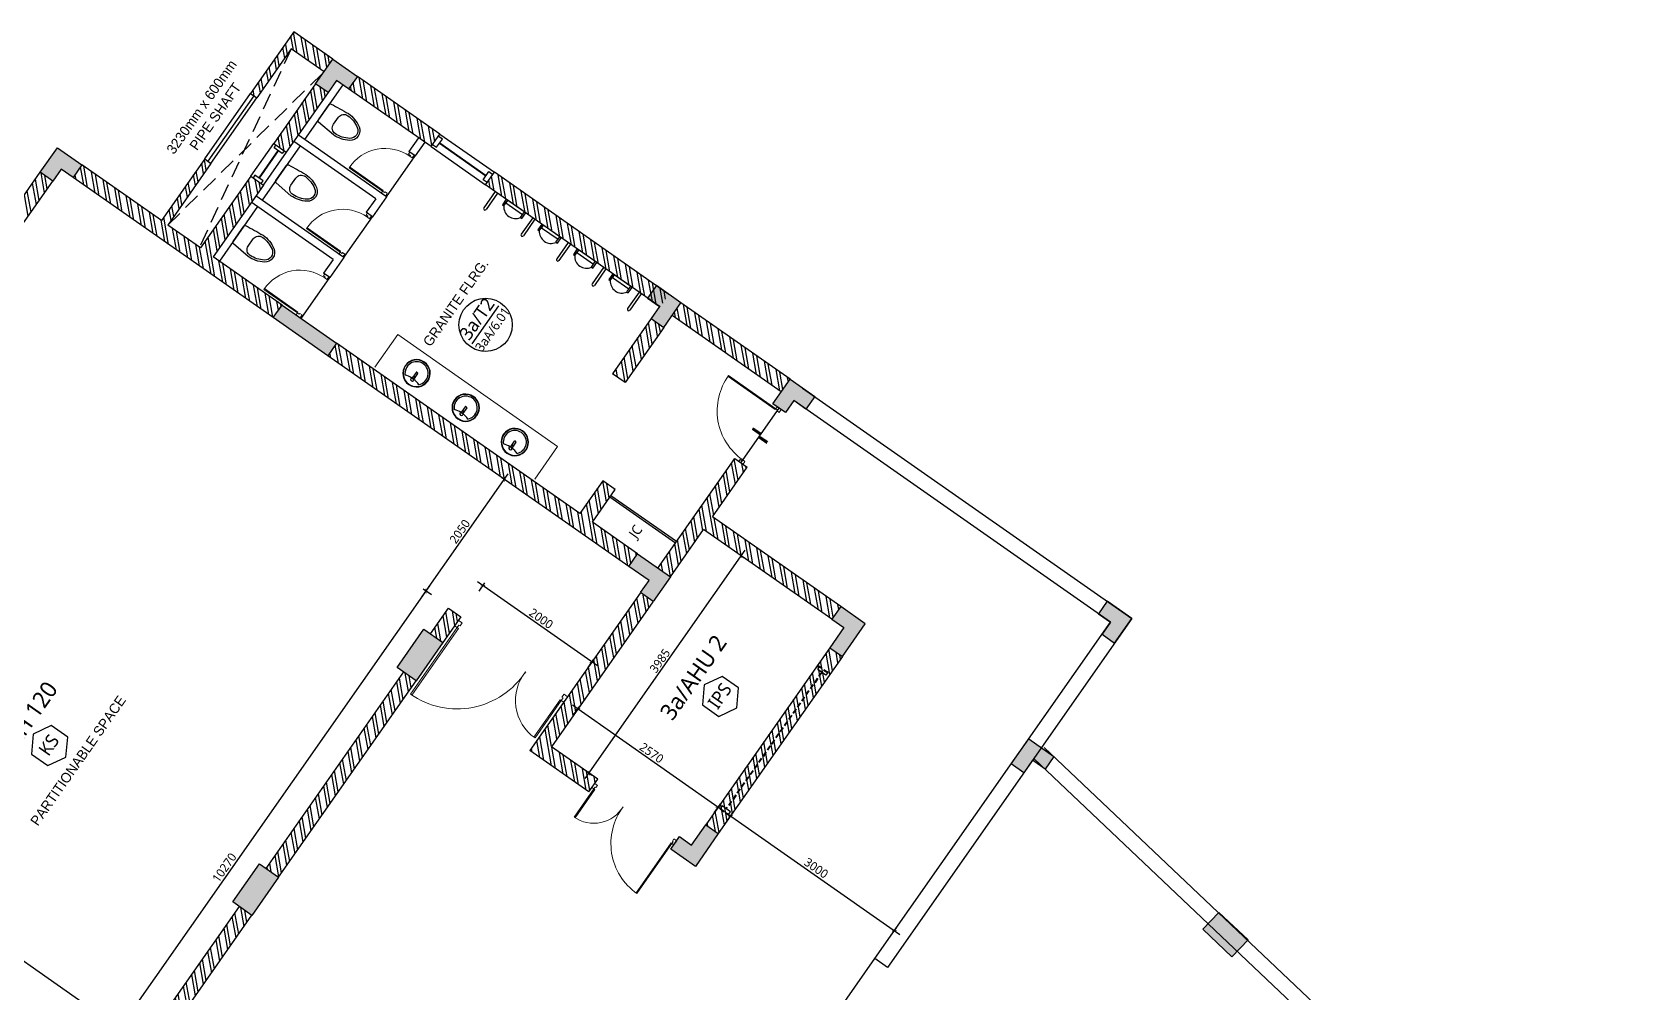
# Model space of a CAD drawing. Header units: millimetres. Extents: x 897770 to 1185420, y -692043 to -233237.
# Drawn here: x 938751 to 962660, y -412257 to -397841 of the extents above; entities that cross this region are included whole.
import ezdxf
from ezdxf.enums import TextEntityAlignment as Align

# ---------------------------------------------------------------- set-up
doc = ezdxf.new("R2010")
doc.units = ezdxf.units.MM
doc.header["$MEASUREMENT"] = 0
doc.header["$PDMODE"] = 67
for name, pattern in [('ACAD_ISO05W100', [36, 24, -3, 0, -3, 0, -3, 0, -3]), ('DASHED2', [0.375, 0.25, -0.125]), ('HIDDEN', [0.375, 0.25, -0.125])]:
    doc.linetypes.add(name, pattern=pattern)
doc.layers.get('Defpoints').update_dxf_attribs({"color": 6})
for name, color, linetype in [('A-Anno Tags', 6, 'Continuous'), ('A-Elevation', 4, 'Continuous'), ('A-Sanitory', 8, 'Continuous'), ('A-Wall Patt', 8, 'Continuous'), ('A-Window', 4, 'Continuous'), ('Anno_Frames', 7, 'Continuous'), ('Anno_Labels', 7, 'Continuous'), ('S-Conc Patt', 9, 'Continuous')]:
    doc.layers.add(name, color=color, linetype=linetype)
for name, color, linetype, lineweight in [('A-Detail Lines', 8, 'Continuous', 25), ('A-Door', 4, 'Continuous', 9), ('A-Wall Sec', 1, 'Continuous', 30), ('column hatch', 12, 'Continuous', 5), ('ele l', 6, 'Continuous', 15), ('elevation', 4, 'Continuous', 13), ('FLOOR', 41, 'Continuous', 5), ('S-Concrete', 40, 'Continuous', 30), ('text', 7, 'Continuous', 5)]:
    doc.layers.add(name, color=color, linetype=linetype, lineweight=lineweight)
doc.styles.add('IIITD @ 100', font='trebuc.ttf', dxfattribs={"height": 210})
doc.styles.get("Standard").update_dxf_attribs({"font": 'trebuc.ttf'})
doc.dimstyles.new('IIITD_WD_M @ 100', dxfattribs={"dimscale": 100, "dimtxt": 1.3, "dimasz": 0.75, "dimexe": 0.5, "dimexo": 0.25, "dimgap": 0.3, "dimtad": 1, "dimdec": 0, "dimrnd": 1, "dimzin": 0, "dimdsep": 46, "dimtxsty": 'Standard', "dimblk": 'ARCHTICK', "dimcen": 0.2, "dimdle": 1, "dimclrd": 8, "dimclre": 9, "dimadec": 0, "dimazin": 0, "dimtfac": 1, "dimtdec": 0, "dimtofl": 0, "dimtmove": 0, "dimatfit": 0, "dimfxl": 1, "dimtolj": 1, "dimtzin": 0, "dimlwd": -1, "dimlwe": -1, "dimarcsym": 0})
pattern_1 = [(135, (333128.28, -897154.88), (-106.066017, -106.066017), []), (135, (333128.28, -897084.17), (-106.066017, -106.066017), [])]
pattern_2 = [(135, (332898.28, -897154.14), (-106.066017, -106.066017), []), (135, (332898.28, -897083.43), (-106.066017, -106.066017), [])]

# ---------------------------------------------------------------- blocks, each defined once
blk = doc.blocks.new('ABL_Door_S - 750 x 2100-5-3 Second Floor Lvl')
at = {"layer": 'A-Door', "color": 5, "lineweight": 18}
for p, q in [((-375, 37.5), (-325, 37.5)), ((-375, -37.5), (-375, 37.5)), ((-325, 37.5), (-325, -2.5)), ((325, 37.5), (325, -2.5)), ((375, 37.5), (325, 37.5)), ((375, -37.5), (375, 37.5)), ((-375, -37.5), (-340, -37.5)), ((-340, -2.5), (-325, -2.5)), ((-340, -37.5), (-340, -2.5)), ((-340, -37.5), (-340, -652.3)), ((-325, -37.5), (-340, -37.5)), ((-325, -37.5), (-325, -652.5)), ((340, -2.5), (325, -2.5)), ((340, -37.5), (340, -2.5)), ((375, -37.5), (340, -37.5))]:
    blk.add_line(p, q, dxfattribs=at)
at = {"layer": 'A-Door', "lineweight": 18}
blk.add_arc((-325, -2.5), 650, 268.67767, 0, dxfattribs=at)
blk = doc.blocks.new('Big Door Garbage')
at = {"layer": 'A-Detail Lines', "lineweight": 18}
for centre, radius, start, end in [((-12515, 128703), 515, 270, 3.8969), ((-11085, 128703), 915, 177.8078, 270)]:
    blk.add_arc(centre, radius, start, end, dxfattribs=at)
at = {"layer": 'ele l', "lineweight": 18}
for p, q in [((-12550, 128778), (-12500, 128778)), ((-12550, 128703), (-12550, 128778)), ((-12500, 128778), (-12500, 128738)), ((-11100, 128778), (-11100, 128738)), ((-11050, 128778), (-11100, 128778)), ((-11050, 128703), (-11050, 128778)), ((-12550, 128703), (-12515, 128703)), ((-12515, 128738), (-12500, 128738)), ((-12515, 128703), (-12515, 128738)), ((-12515, 128703), (-12515, 128188)), ((-12499, 128703), (-12515, 128703)), ((-12499, 128703), (-12499, 128188)), ((-11101, 128703), (-11101, 127788)), ((-11101, 128703), (-11085, 128703)), ((-11085, 128738), (-11100, 128738)), ((-11085, 128703), (-11085, 128738)), ((-11050, 128703), (-11085, 128703)), ((-11085, 128703), (-11085, 127788))]:
    blk.add_line(p, q, dxfattribs=at)
blk = doc.blocks.new('Toil Hostel1')
at = {"color": 0, "linetype": 'ByBlock'}
blk.add_lwpolyline([(115, -477), (115, 523)], dxfattribs=at)
for points in [[(430, 218), (137, 188, 0.384412), (115, 163), (115, -117, 0.383904), (137, -142, 0.001434), (429, -172, 0.140641), (675, -102, 0.259738), (745, 23, 0.259738), (675, 148, 0.139471)], [(340, 88), (340, -42, 0.422961), (443, -142, 0.13189), (659, -77, 0.259738), (715, 23, 0.259738), (659, 123, 0.13189), (443, 188, 0.422961)]]:
    blk.add_lwpolyline(points, format="xyb", close=True, dxfattribs=at)
blk.add_arc((431, -147), 25, 264.2811, 270.16, dxfattribs=at)
blk = doc.blocks.new('Sink - Bathroom_7-lower gf0')
for p, q in [((-15, -131), (-15, -21)), ((15, -131), (15, -21))]:
    blk.add_line(p, q)
for centre, radius, start, end in [((0, -124), 205, 0, 180), ((0, -124), 200, 90, 270), ((0, -124), 200, 270, 90), ((0, -124), 205, 180, 360), ((0, -124), 174, 136.2122, 270), ((0, 340), 366, 249.9058, 267.6495), ((-1, -49), 16.8, 90, 270), ((-1, -49), 16.8, 270, 90), ((0, -124), 174, 270, 43.7878), ((0, 340), 366, 272.3505, 290.0942)]:
    blk.add_arc(centre, radius, start, end)
for centre, major_axis, ratio, start_param, end_param in [((0, -7), (-25, 0), 0.72, 3.141593, 6.283185), ((0, -7), (-25, 0), 0.72, 0, 3.141593), ((0, -131), (-15, 0), 0.57735, 0, 3.141593)]:
    blk.add_ellipse(centre, major_axis=major_axis, ratio=ratio, start_param=start_param, end_param=end_param)
blk = doc.blocks.new('M_Urinal-Wall-3_6-lower gf0')
for p, q in [((-261, 159), (-287, 159)), ((-287, 159), (-287, 57)), ((-287, 57), (69, 57)), ((-261, 159), (-261, 57)), ((43, 104), (-261, 104)), ((-261, 104), (-261, 57)), ((69, 159), (43, 159)), ((43, 159), (43, 57)), ((43, 57), (43, 104)), ((69, 57), (69, 159))]:
    blk.add_line(p, q)
blk.add_arc((-109, 68), 178, 31.0027, 148.9973)
blk = doc.blocks.new('Room Tag with Finish')
blk.add_lwpolyline([(0, 0), (-2.6, -1.5), (-2.6, -4.5), (0, -6), (2.6, -4.5), (2.6, -1.5)], close=True)
at = {"layer": 'Anno_Frames'}
blk.add_attdef('ROOM_NAME', text='', height=2.5, dxfattribs=at).set_placement((0, 0), align=Align.BOTTOM_CENTER)
blk.add_attdef('FF', text='', height=2, dxfattribs=at).set_placement((0, -1.85), align=Align.TOP_CENTER)
blk = doc.blocks.new('Door Tag')
blk.add_line((-3.5, 0), (3.5, 0))
blk.add_circle((0, 0), 4)
blk.add_attdef('DW_NAME', text='', height=2).set_placement((0, 0), align=Align.BOTTOM_CENTER)
blk.add_attdef('SHEET_NO', text='', height=1.4).set_placement((0.05, -0.54), align=Align.TOP_CENTER)
blk = doc.blocks.new('Win Ven 600')
at = {"layer": 'A-Window', "color": 2, "lineweight": 40}
blk.add_line((511329, 18865), (511829, 18865), dxfattribs=at)
at = {"layer": 'A-Window'}
for points in [[(511279, 18980), (511879, 18980)], [(511279, 18790), (511329, 18790), (511329, 18940), (511279, 18940)], [(511879, 18790), (511829, 18790), (511829, 18940), (511879, 18940)], [(511279, 18750), (511879, 18750)]]:
    blk.add_lwpolyline(points, dxfattribs=at)
blk = doc.blocks.new('Win 1250')
at = {"layer": 'A-Window', "color": 2, "lineweight": 40}
blk.add_line((510449, 21610), (511299, 21610), dxfattribs=at)
at = {"layer": 'A-Window'}
for points in [[(510374, 21725), (511374, 21725)], [(510374, 21535), (510449, 21535), (510449, 21685), (510374, 21685)], [(511374, 21535), (511299, 21535), (511299, 21685), (511374, 21685)], [(510374, 21495), (511374, 21495)]]:
    blk.add_lwpolyline(points, dxfattribs=at)
blk = doc.blocks.new('ABL_Door_S - 1000 x 2100-11-3 Second Floor Lvl')
at = {"layer": 'A-Door'}
blk.add_arc((-450, -2.5), 900, 269.04503, 0, dxfattribs=at)
at = {"layer": 'ele l'}
for p, q in [((-500, 37.5), (-450, 37.5)), ((-500, -37.5), (-500, 37.5)), ((-450, 37.5), (-450, -2.5)), ((450, 37.5), (450, -2.5)), ((500, 37.5), (450, 37.5)), ((500, -37.5), (500, 37.5)), ((-500, -37.5), (-465, -37.5)), ((-465, -2.5), (-450, -2.5)), ((-465, -37.5), (-465, -2.5)), ((-465, -37.5), (-465, -902.4)), ((-450, -37.5), (-465, -37.5)), ((-450, -37.5), (-450, -902.5)), ((465, -2.5), (450, -2.5)), ((465, -37.5), (465, -2.5)), ((500, -37.5), (465, -37.5))]:
    blk.add_line(p, q, dxfattribs=at)
blk = doc.blocks.new('DROP')
at = {"layer": 'A-Detail Lines'}
h = blk.add_hatch(dxfattribs=at)
h.set_pattern_fill('ANSI31', color=256, scale=100, angle=270, style=0)
h.set_pattern_definition([(45, (-30796.783, -8736.205), (8.838835, -8.838835), [])])
h.paths.add_polyline_path([(-46, 0), (-46, -147), (-75, -147), (-75, 0)])
h.paths.add_polyline_path([(0, 147), (0, 0), (-30, 0), (-30, 147)])
for p, q in [((-46, -147), (-46, 0)), ((0, 0), (0, 148))]:
    blk.add_line(p, q, dxfattribs=at)
blk = doc.blocks.new('Upper WINDOW')
at = {"layer": 'A-Window', "color": 2, "linetype": 'DASHED2', "lineweight": 40, "ltscale": 300}
blk.add_line((-18120, 103110), (-18489, 100637), dxfattribs=at)
for points in [[(-18226, 103176), (-17999, 103142)], [(-18383, 100571), (-18610, 100605)]]:
    blk.add_lwpolyline(points, dxfattribs=at)
at = {"layer": 'A-Window'}
for points in [[(-18038, 103148), (-18046, 103099), (-18194, 103121), (-18187, 103171)], [(-18423, 100577), (-18415, 100626), (-18564, 100649), (-18571, 100599)]]:
    blk.add_lwpolyline(points, dxfattribs=at)
blk = doc.blocks.new('_ArchTick')
at = {"color": 0, "linetype": 'ByBlock', "const_width": 0.15}
blk.add_lwpolyline([(-0.5, -0.5), (0.5, 0.5)], dxfattribs=at)
blk = doc.blocks.new('*D185')
at = {"layer": 'A-Anno Tags', "color": 8, "transparency": 16777216}
blk.add_line((597919, -456018), (601119, -456018), dxfattribs=at)
at = {"layer": 'A-Anno Tags', "color": 9, "transparency": 16777216}
for p, q in [((598019, -456118), (598019, -455968)), ((601019, -456118), (601019, -455968))]:
    blk.add_line(p, q, dxfattribs=at)
at = {"layer": 'Defpoints', "color": 0, "linetype": 'Continuous', "transparency": 16777216}
for p in [(598019, -456162), (601019, -456018), (601019, -456162)]:
    blk.add_point(p, dxfattribs=at)
at = {"layer": 'A-Anno Tags', "color": 8, "linetype": 'Continuous', "transparency": 16777216, "xscale": 50, "yscale": 50, "zscale": 50, "rotation": 180}
blk.add_blockref('_ArchTick', (598019, -456018), dxfattribs=at)
at = {"layer": 'A-Anno Tags', "color": 8, "linetype": 'Continuous', "transparency": 16777216, "xscale": 50, "yscale": 50, "zscale": 50}
blk.add_blockref('_ArchTick', (601019, -456018), dxfattribs=at)
at = {"layer": 'A-Anno Tags', "color": 0, "linetype": 'Continuous', "transparency": 16777216, "insert": (599519, -455922), "char_height": 130, "attachment_point": 5}
blk.add_mtext('\\A1;3000', dxfattribs=at)
blk = doc.blocks.new('*D186')
at = {"layer": 'A-Anno Tags', "color": 8, "transparency": 16777216}
blk.add_line((597889, -456018), (595119, -456018), dxfattribs=at)
at = {"layer": 'A-Anno Tags', "color": 9, "transparency": 16777216}
for p, q in [((595219, -456118), (595219, -455968)), ((597789, -456118), (597789, -455968))]:
    blk.add_line(p, q, dxfattribs=at)
at = {"layer": 'Defpoints', "color": 0, "linetype": 'Continuous', "transparency": 16777216}
for p in [(595219, -456018), (595219, -456382), (597789, -456382)]:
    blk.add_point(p, dxfattribs=at)
at = {"layer": 'A-Anno Tags', "color": 8, "linetype": 'Continuous', "transparency": 16777216, "xscale": 50, "yscale": 50, "zscale": 50, "rotation": 180}
blk.add_blockref('_ArchTick', (595219, -456018), dxfattribs=at)
at = {"layer": 'A-Anno Tags', "color": 8, "linetype": 'Continuous', "transparency": 16777216, "xscale": 50, "yscale": 50, "zscale": 50}
blk.add_blockref('_ArchTick', (597789, -456018), dxfattribs=at)
at = {"layer": 'A-Anno Tags', "color": 0, "linetype": 'Continuous', "transparency": 16777216, "insert": (596504, -455922), "char_height": 130, "attachment_point": 5}
blk.add_mtext('\\A1;2570', dxfattribs=at)
blk = doc.blocks.new('*D187')
at = {"layer": 'A-Anno Tags', "color": 9, "transparency": 16777216}
for p, q in [((595902, -452725), (595960, -452725)), ((595902, -456710), (595960, -456710))]:
    blk.add_line(p, q, dxfattribs=at)
at = {"layer": 'A-Anno Tags', "color": 8, "transparency": 16777216}
blk.add_line((595910, -456810), (595910, -452625), dxfattribs=at)
at = {"layer": 'Defpoints', "color": 0, "linetype": 'Continuous', "transparency": 16777216}
for p in [(595877, -452725), (595910, -452725), (595877, -456710)]:
    blk.add_point(p, dxfattribs=at)
at = {"layer": 'A-Anno Tags', "color": 8, "linetype": 'Continuous', "transparency": 16777216, "xscale": 50, "yscale": 50, "zscale": 50}
for p, rotation in [((595910, -452725), 90), ((595910, -456710), 270)]:
    blk.add_blockref('_ArchTick', p, dxfattribs=dict(at, rotation=rotation))
at = {"layer": 'A-Anno Tags', "color": 0, "linetype": 'Continuous', "transparency": 16777216, "insert": (595813, -454718), "char_height": 130, "attachment_point": 5, "rotation": 90}
blk.add_mtext('\\A1;3985', dxfattribs=at)
blk = doc.blocks.new('*D188')
at = {"layer": 'A-Anno Tags', "color": 8, "transparency": 16777216}
blk.add_line((595089, -455317), (592889, -455317), dxfattribs=at)
at = {"layer": 'A-Anno Tags', "color": 9, "transparency": 16777216}
for p, q in [((592989, -455417), (592989, -455267)), ((594989, -455417), (594989, -455267))]:
    blk.add_line(p, q, dxfattribs=at)
at = {"layer": 'Defpoints', "color": 0, "linetype": 'Continuous', "transparency": 16777216}
for p in [(592989, -455317), (592989, -456008), (594989, -456018)]:
    blk.add_point(p, dxfattribs=at)
at = {"layer": 'A-Anno Tags', "color": 8, "linetype": 'Continuous', "transparency": 16777216, "xscale": 50, "yscale": 50, "zscale": 50, "rotation": 180}
blk.add_blockref('_ArchTick', (592989, -455317), dxfattribs=at)
at = {"layer": 'A-Anno Tags', "color": 8, "linetype": 'Continuous', "transparency": 16777216, "xscale": 50, "yscale": 50, "zscale": 50}
blk.add_blockref('_ArchTick', (594989, -455317), dxfattribs=at)
at = {"layer": 'A-Anno Tags', "color": 0, "linetype": 'Continuous', "transparency": 16777216, "insert": (593989, -455221), "char_height": 130, "attachment_point": 5}
blk.add_mtext('\\A1;2000', dxfattribs=at)
blk = doc.blocks.new('*D189')
at = {"layer": 'A-Anno Tags', "color": 9, "transparency": 16777216}
for p, q in [((592437, -455875), (592287, -455875)), ((592437, -466145), (592287, -466145))]:
    blk.add_line(p, q, dxfattribs=at)
at = {"layer": 'A-Anno Tags', "color": 8, "transparency": 16777216}
blk.add_line((592337, -466245), (592337, -455775), dxfattribs=at)
at = {"layer": 'Defpoints', "color": 0, "linetype": 'Continuous', "transparency": 16777216}
for p in [(592337, -455875), (592759, -455875), (592759, -466145)]:
    blk.add_point(p, dxfattribs=at)
at = {"layer": 'A-Anno Tags', "color": 8, "linetype": 'Continuous', "transparency": 16777216, "xscale": 50, "yscale": 50, "zscale": 50}
for p, rotation in [((592337, -455875), 90), ((592337, -466145), 270)]:
    blk.add_blockref('_ArchTick', p, dxfattribs=dict(at, rotation=rotation))
at = {"layer": 'A-Anno Tags', "color": 0, "linetype": 'Continuous', "transparency": 16777216, "insert": (592240, -461010), "char_height": 130, "attachment_point": 5, "rotation": 90}
blk.add_mtext('\\A1;10270', dxfattribs=at)
blk = doc.blocks.new('*D191')
at = {"layer": 'A-Anno Tags', "color": 8, "transparency": 16777216}
blk.add_line((592337, -455975), (592337, -453725), dxfattribs=at)
at = {"layer": 'A-Anno Tags', "color": 9, "transparency": 16777216}
for p, q in [((592437, -453825), (592287, -453825)), ((592437, -455875), (592287, -455875))]:
    blk.add_line(p, q, dxfattribs=at)
at = {"layer": 'Defpoints', "color": 0, "linetype": 'Continuous', "transparency": 16777216}
for p in [(592337, -453825), (592759, -453825), (592759, -455875)]:
    blk.add_point(p, dxfattribs=at)
at = {"layer": 'A-Anno Tags', "color": 8, "linetype": 'Continuous', "transparency": 16777216, "xscale": 50, "yscale": 50, "zscale": 50}
for p, rotation in [((592337, -453825), 90), ((592337, -455875), 270)]:
    blk.add_blockref('_ArchTick', p, dxfattribs=dict(at, rotation=rotation))
at = {"layer": 'A-Anno Tags', "color": 0, "linetype": 'Continuous', "transparency": 16777216, "insert": (592240, -454850), "char_height": 130, "attachment_point": 5, "rotation": 90}
blk.add_mtext('\\A1;2050', dxfattribs=at)
blk = doc.blocks.new('*D192')
at = {"layer": 'A-Anno Tags', "color": 8, "transparency": 16777216}
blk.add_line((592859, -463891), (584119, -463891), dxfattribs=at)
at = {"layer": 'A-Anno Tags', "color": 9, "transparency": 16777216}
for p, q in [((584219, -463991), (584219, -463841)), ((592759, -463991), (592759, -463841))]:
    blk.add_line(p, q, dxfattribs=at)
at = {"layer": 'Defpoints', "color": 0, "linetype": 'Continuous', "transparency": 16777216}
for p in [(584219, -463891), (584219, -464064), (592759, -464064)]:
    blk.add_point(p, dxfattribs=at)
at = {"layer": 'A-Anno Tags', "color": 8, "linetype": 'Continuous', "transparency": 16777216, "xscale": 50, "yscale": 50, "zscale": 50, "rotation": 180}
blk.add_blockref('_ArchTick', (584219, -463891), dxfattribs=at)
at = {"layer": 'A-Anno Tags', "color": 8, "linetype": 'Continuous', "transparency": 16777216, "xscale": 50, "yscale": 50, "zscale": 50}
blk.add_blockref('_ArchTick', (592759, -463891), dxfattribs=at)
at = {"layer": 'A-Anno Tags', "color": 0, "linetype": 'Continuous', "transparency": 16777216, "insert": (588489, -463795), "char_height": 130, "attachment_point": 5}
blk.add_mtext('\\A1;8540', dxfattribs=at)
blk = doc.blocks.new('Lecture SF Plan')
at = {"layer": 'A-Wall Patt'}
h = blk.add_hatch(dxfattribs=at)
h.set_pattern_fill('ANSI32', color=256, scale=400, angle=90, style=0)
h.set_pattern_definition(pattern_1)
h.paths.add_polyline_path([(586841.5, -450365.5), (586841.5, -450365.5), (586841.5, -450585.5)])
h.paths.add_polyline_path([(586611.5, -450365.5), (586611.5, -450135.5), (585896.5, -450135.5), (585896.5, -450363.3), (586126.5, -450365.5)])
h.paths.add_polyline_path([(594618.9, -453825.5), (594618.9, -453595.5), (589103.9, -453595.5), (589103.9, -453825.5)])
h.paths.add_polyline_path([(585896.5, -451265.5), (586011.5, -451265.5), (586011.5, -450365.5), (585896.5, -450365.5)])
h.paths.add_polyline_path([(586611.5, -451680.5), (586841.5, -451680.5), (586841.5, -450585.5), (586611.5, -450585.5)])
h.paths.add_polyline_path([(586841.5, -452280.5), (586611.5, -452280.5), (586611.5, -453595.5), (586011.5, -453595.5), (586011.5, -452465.5), (585896.5, -452465.5), (585896.5, -453595.5), (584438.9, -453595.5), (584438.9, -453825.5), (588103.9, -453825.5), (588103.9, -453595.5), (586841.5, -453595.5)])
h.paths.add_polyline_path([(588571.5, -450365.5), (588571.5, -450135.5), (587061.5, -450135.5), (587061.5, -450365.5), (586841.5, -450365.5)])
h.paths.add_polyline_path([(589571.5, -450135.5), (589571.5, -450365.5), (592988.9, -450365.5), (592988.9, -450365.5), (592768.9, -450365.5), (592768.9, -450135.5)])
h = blk.add_hatch(dxfattribs=at)
h.set_pattern_fill('ANSI32', color=256, scale=400, angle=90, style=0)
h.set_pattern_definition(pattern_1)
h.paths.add_polyline_path([(592988.9, -450135.5), (592988.9, -450360.5), (594988.9, -450365.5), (594988.9, -450135.5)])
h = blk.add_hatch(dxfattribs=at)
h.set_pattern_fill('ANSI32', color=256, scale=400, angle=90, style=0)
h.set_pattern_definition([(135, (332898.28, -897154.88), (-106.066017, -106.066017), []), (135, (332898.28, -897084.17), (-106.066017, -106.066017), [])])
h.paths.add_polyline_path([(592758.9, -450585.5), (592758.9, -450365.5), (592758.9, -451595.5), (592988.9, -451595.5), (592988.9, -450585.5)])
h = blk.add_hatch(dxfattribs=at)
h.set_pattern_fill('ANSI32', color=256, scale=400, angle=90, style=0)
h.set_pattern_definition(pattern_1)
h.paths.add_polyline_path([(597568.9, -452495.5), (597788.9, -452495.5), (595218.9, -452495.5), (595219, -451585.5), (594989, -451585.5), (594988.9, -453595.5), (595218.9, -453595.5), (595218.9, -452725.5), (597568.9, -452725.5)])
h = blk.add_hatch(dxfattribs=at)
h.set_pattern_fill('ANSI32', color=256, scale=400, angle=90, style=0)
h.set_pattern_definition(pattern_1)
h.paths.add_polyline_path([(593558.9, -452995.5), (593558.9, -453595.5), (593788.9, -453595.5), (593788.9, -452995.5)])
h = blk.add_hatch(dxfattribs=at)
h.set_pattern_fill('ANSI32', color=256, scale=400, angle=90, style=0)
h.set_pattern_definition(pattern_1)
h.paths.add_polyline_path([(598018.9, -456340.5), (598018.9, -456480.5), (598018.9, -456480.5), (598018.9, -452955.5), (598018.9, -452955.5), (598018.9, -453095.5), (597788.9, -453095.5), (597788.9, -456340.5)])
h = blk.add_hatch(dxfattribs=at)
h.set_pattern_fill('ANSI32', color=256, scale=400, angle=90, style=0)
h.set_pattern_definition([(135, (333128.28, -897154.88), (-106.066017, -106.066017), []), (135, (333128.28, -897084.17), (-106.066017, -106.066017), [])])
h.paths.add_polyline_path([(583988.9, -455160.5), (584218.9, -455160.5), (584218.9, -454045.5), (583988.9, -454045.5)])
h = blk.add_hatch(dxfattribs=at)
h.set_pattern_fill('ANSI32', color=256, scale=400, angle=90, style=0)
h.set_pattern_definition(pattern_1)
h.paths.add_polyline_path([(594988.9, -454055.5), (594988.9, -456940.5), (596068.9, -456940.5), (596068.9, -456710.5), (595218.9, -456710.5), (595218.9, -454055.5)])
h = blk.add_hatch(dxfattribs=at)
h.set_pattern_fill('ANSI32', color=256, scale=400, angle=90, style=0)
h.set_pattern_definition(pattern_2)
h.paths.add_polyline_path([(592988.9, -456360.5), (592988.9, -455889.8), (592758.9, -455889.8), (592758.9, -456359.8)])
h = blk.add_hatch(dxfattribs=at)
h.set_pattern_fill('ANSI32', color=256, scale=400, angle=90, style=0)
h.set_pattern_definition([(135, (585746.86, -451392.22), (-106.066, -106.066), []), (135, (585746.86, -451321.51), (-106.066, -106.066), [])])
h.paths.add_polyline_path([(592988.9, -457059.8), (592758.9, -457059.8), (592758.9, -460659.8), (592988.9, -460659.8)])
h = blk.add_hatch(dxfattribs=at)
h.set_pattern_fill('ANSI32', color=256, scale=400, angle=90, style=0)
h.set_pattern_definition(pattern_2)
h.paths.add_polyline_path([(592758.9, -461359.8), (592758.9, -464959.8), (592988.9, -464959.8), (592988.9, -461359.8)])
at = {"layer": 'S-Conc Patt'}
for points in [[(586611.5, -450135.5), (586611.5, -450585.5), (586841.5, -450585.5), (586841.5, -450365.5), (587061.5, -450365.5), (587061.5, -450135.5)], [(592758.9, -450585.5), (592988.9, -450585.5), (592988.9, -450135.5), (592538.9, -450135.5), (592538.9, -450365.5), (592758.9, -450365.5)], [(595218.9, -450585.5), (594988.9, -450585.5), (594988.9, -450135.5), (595438.9, -450135.5), (595438.9, -450365.5), (595218.9, -450365.5)], [(601018.9, -450585.5), (601248.9, -450585.5), (601248.9, -450135.5), (600798.9, -450135.5), (600798.9, -450365.5), (601018.9, -450365.5)], [(601248.9, -452733.6), (601248.9, -452963.6), (601018.9, -452963.6), (601018.9, -452503.6), (601478.9, -452503.6), (601478.9, -452733.6)], [(605392.9, -453434.4), (604799.5, -453345.7), (604851.3, -452999.5), (605444.7, -453088.2)], [(583988.9, -454045.5), (583988.9, -453595.5), (584438.9, -453595.5), (584438.9, -453825.5), (584218.9, -453825.5), (584218.9, -454045.5)]]:
    blk.add_hatch(color=256, dxfattribs=at).paths.add_polyline_path(points)
for points in [[(597568.9, -452725.5), (597788.9, -452725.5), (597788.9, -453095.5), (598018.9, -453095.5), (598018.9, -452495.5), (597568.9, -452495.5)], [(588103.9, -453825.5), (588103.9, -453595.5), (589103.9, -453595.5), (589103.9, -453825.5)], [(594988.9, -454045.5), (594988.9, -453825.5), (594618.9, -453825.5), (594618.9, -453595.5), (595218.9, -453595.5), (595218.9, -454045.5)], [(592638.9, -456360.5), (592988.9, -456360.5), (592988.9, -457060.5), (592638.9, -457060.5)], [(597568.9, -456710.5), (597788.9, -456710.5), (597788.9, -456340.5), (598018.9, -456340.5), (598018.9, -456940.5), (597568.9, -456940.5)], [(592638.9, -460660.5), (592988.9, -460660.5), (592988.9, -461360.5), (592638.9, -461360.5)]]:
    blk.add_hatch(color=256, dxfattribs=at).paths.add_polyline_path(points, flags=17)
at = {"layer": 'A-Detail Lines', "linetype": 'HIDDEN', "ltscale": 1000}
for p, q in [((586011.5, -450365.5), (586591.5, -453595.5)), ((586011.5, -453595.5), (586611.5, -450365.5))]:
    blk.add_line(p, q, dxfattribs=at)
at = {"layer": 'A-Detail Lines'}
for p, q in [((588456.5, -451365.5), (588456.5, -450615.5)), ((595104, -451585.5), (595104, -450585.5)), ((588456.5, -452480.5), (588456.5, -451730.5)), ((588456.5, -453595.5), (588456.5, -452845.5)), ((601018.9, -458507.5), (601018.9, -456530.5))]:
    blk.add_line(p, q, dxfattribs=at)
at = {"layer": 'A-Elevation'}
for p, q in [((585896.5, -452465.5), (585896.5, -451265.5)), ((585954, -451265.5), (585954, -452465.5)), ((586011.5, -452465.5), (586011.5, -451265.5))]:
    blk.add_line(p, q, dxfattribs=at)
for points in [[(595218.9, -450135.5), (601248.9, -450135.5), (601248.9, -456530.5), (601018.9, -456530.5), (601018.9, -450365.5), (595218.9, -450365.5)], [(617478.9, -466729.2), (617478.9, -454895.5), (601282.9, -452474.3)], [(617248.9, -458202.8), (617248.9, -455093.6), (601248.9, -452701.8)]]:
    blk.add_lwpolyline(points, dxfattribs=at)
at = {"layer": 'A-Sanitory', "ltscale": 0.5}
for p, q in [((589749.5, -450365.5), (589749.5, -450665.5)), ((589789.5, -450365.5), (589789.5, -450665.5)), ((590434, -450365.5), (590434, -450665.5)), ((590474, -450365.5), (590474, -450665.5)), ((591084, -450365.5), (591084, -450665.5)), ((591124, -450365.5), (591124, -450665.5)), ((591734, -450365.5), (591734, -450665.5)), ((591774, -450365.5), (591774, -450665.5)), ((592384, -450365.5), (592384, -450665.5)), ((592424, -450365.5), (592424, -450665.5)), ((594988.9, -453111.4), (593788.9, -453111.4)), ((594988.9, -453136.4), (593788.9, -453136.4))]:
    blk.add_line(p, q, dxfattribs=at)
for centre in [(589769.5, -450665.5), (590454, -450665.5), (591104, -450665.5), (591754, -450665.5), (592404, -450665.5)]:
    blk.add_arc(centre, 20, 180, 0, dxfattribs=at)
at = {"layer": 'A-Wall Sec'}
for p, q in [((586611.5, -450135.5), (585896.5, -450135.5)), ((585896.5, -450135.5), (585896.5, -451265.5)), ((588571.5, -450135.5), (587061.5, -450135.5)), ((588571.5, -450365.5), (588571.5, -450135.5)), ((592768.9, -450135.5), (589571.5, -450135.5)), ((589571.5, -450365.5), (589571.5, -450135.5)), ((594988.9, -450135.5), (592988.9, -450135.5)), ((586611.5, -450365.5), (586011.5, -450365.5)), ((586011.5, -450365.5), (586011.5, -451265.5)), ((588571.5, -450365.5), (587061.5, -450365.5)), ((588341.5, -450365.5), (588341.5, -450615.5)), ((588456.5, -450365.5), (588456.5, -450615.5)), ((592768.9, -450365.5), (589571.5, -450365.5)), ((594988.9, -450365.5), (592988.9, -450365.5)), ((586611.5, -450585.5), (586611.5, -451680.5)), ((586841.5, -450585.4), (586841.5, -451680.5)), ((588456.5, -450615.5), (588341.5, -450615.5)), ((592758.9, -450585.5), (592758.9, -451595.5)), ((592988.9, -450585.5), (592988.9, -451595.5)), ((585896.5, -451265.5), (586011.5, -451265.5)), ((588456.5, -451365.5), (586841.5, -451365.5)), ((588456.5, -451365.5), (588456.5, -451730.5)), ((588341.5, -451480.5), (586841.5, -451480.5)), ((588341.5, -451480.5), (588341.5, -451730.5)), ((592988.9, -451595.5), (592758.9, -451595.5)), ((594988.9, -453595.5), (594989, -451585.5)), ((594989, -451585.5), (595219, -451585.5)), ((595218.9, -452495.5), (595219, -451585.5)), ((586611.5, -451680.5), (586841.5, -451680.5)), ((588456.5, -451730.5), (588341.5, -451730.5)), ((586611.5, -452280.5), (586611.5, -453595.5)), ((586611.5, -452280.5), (586841.5, -452280.5)), ((586841.5, -452280.5), (586841.5, -453595.5)), ((585896.5, -452465.5), (585896.5, -453595.5)), ((585896.5, -452465.5), (586011.5, -452465.5)), ((586011.5, -452465.5), (586011.5, -453595.5)), ((588456.5, -452480.5), (586841.5, -452480.5)), ((588341.5, -452595.5), (586841.5, -452595.5)), ((588341.5, -452595.5), (588341.5, -452845.5)), ((588456.5, -452480.5), (588456.5, -452845.5)), ((597568.9, -452495.5), (595218.9, -452495.5)), ((597568.9, -452725.5), (595218.9, -452725.5)), ((595218.9, -453595.5), (595218.9, -452725.5)), ((588456.5, -452845.5), (588341.5, -452845.5)), ((597788.9, -453095.5), (597788.9, -456340.5)), ((598018.9, -453095.5), (598018.9, -456340.5)), ((585896.5, -453595.5), (584438.9, -453595.5)), ((586611.5, -453595.5), (586011.5, -453595.5)), ((588103.9, -453595.5), (586841.5, -453595.5)), ((588103.9, -453825.5), (584438.9, -453825.5)), ((594618.9, -453825.5), (589103.9, -453825.5)), ((583988.9, -455160.5), (583988.9, -454045.5)), ((584218.9, -455160.5), (584218.9, -454045.5)), ((594988.9, -454055.5), (594988.9, -456940.5)), ((595218.9, -454055.5), (595218.9, -456710.5)), ((592758.9, -456359.8), (592758.9, -455889.8)), ((592758.9, -455889.8), (592988.9, -455889.8)), ((592988.9, -455889.8), (592988.9, -456360.5)), ((596068.9, -456710.5), (595218.9, -456710.5)), ((596068.9, -456940.5), (596068.9, -456710.5)), ((592758.9, -460659.8), (592758.9, -457059.8)), ((592988.9, -460659.8), (592988.9, -457059.8)), ((596068.9, -456940.5), (594988.9, -456940.5)), ((592758.9, -464959.8), (592758.9, -461359.8)), ((592988.9, -464959.8), (592988.9, -461359.8))]:
    blk.add_line(p, q, dxfattribs=at)
for points in [[(594618.9, -453595.5), (593788.9, -453595.5), (593788.9, -452995.5), (593558.9, -452995.5), (593558.9, -453595.5), (589103.9, -453595.5)], [(594988.9, -453595.5), (594978.6, -453595.5)]]:
    blk.add_lwpolyline(points, dxfattribs=at)
at = {"layer": 'elevation'}
for p, q in [((592709, -452961.4), (589782.6, -452961.4)), ((589782.6, -453561.4), (589782.6, -452961.4)), ((592709, -453561.4), (592709, -452961.4))]:
    blk.add_line(p, q, dxfattribs=at)
at = {"layer": 'S-Concrete'}
for points in [[(586611.5, -450585.5), (586611.5, -450135.5), (587061.5, -450135.5), (587061.5, -450365.5), (586841.5, -450365.5), (586841.5, -450585.5), (586611.5, -450585.5)], [(592758.9, -450585.5), (592988.9, -450585.5), (592988.9, -450135.5), (592538.9, -450135.5), (592538.9, -450365.5), (592758.9, -450365.5), (592758.9, -450585.5)], [(595218.9, -450585.5), (594988.9, -450585.5), (594988.9, -450135.5), (595438.9, -450135.5), (595438.9, -450365.5), (595218.9, -450365.5), (595218.9, -450585.5)], [(601018.9, -450585.5), (601248.9, -450585.5), (601248.9, -450135.5), (600798.9, -450135.5), (600798.9, -450365.5), (601018.9, -450365.5), (601018.9, -450585.5)], [(597568.9, -452725.5), (597788.9, -452725.5), (597788.9, -453095.5), (598018.9, -453095.5), (598018.9, -452495.5), (597568.9, -452495.5), (597568.9, -452725.5)], [(601248.9, -452733.6), (601248.9, -452963.6), (601018.9, -452963.6), (601018.9, -452503.6), (601478.9, -452503.6), (601478.9, -452733.6), (601248.9, -452733.6)], [(605392.9, -453434.4), (604799.5, -453345.7), (604851.3, -452999.5), (605444.7, -453088.2), (605392.9, -453434.4)], [(583988.9, -454045.5), (583988.9, -453595.5), (584438.9, -453595.5), (584438.9, -453825.5), (584218.9, -453825.5), (584218.9, -454045.5), (583988.9, -454045.5)], [(594988.9, -454045.5), (594988.9, -453825.5), (594618.9, -453825.5), (594618.9, -453595.5), (595218.9, -453595.5), (595218.9, -454045.5), (594988.9, -454045.5)], [(597568.9, -456710.5), (597788.9, -456710.5), (597788.9, -456340.5), (598018.9, -456340.5), (598018.9, -456940.5), (597568.9, -456940.5), (597568.9, -456710.5)]]:
    blk.add_lwpolyline(points, dxfattribs=at)
for points in [[(588103.9, -453825.5), (588103.9, -453595.5), (589103.9, -453595.5), (589103.9, -453825.5)], [(592638.9, -456360.5), (592988.9, -456360.5), (592988.9, -457060.5), (592638.9, -457060.5)], [(592638.9, -460660.5), (592988.9, -460660.5), (592988.9, -461360.5), (592638.9, -461360.5)]]:
    blk.add_lwpolyline(points, close=True, dxfattribs=at)
at = {"layer": 'A-Anno Tags'}
ref = blk.add_blockref('Door Tag', (590777.4, -452087.8), dxfattribs=dict(at, xscale=100, yscale=100, zscale=100, rotation=90))
ref.add_attrib('DW_NAME', '3a/T2', dxfattribs={"layer": 'Anno_Labels', "height": 200, "rotation": 90}).set_placement((590777.4, -452087.8), align=Align.BOTTOM_CENTER)
ref.add_attrib('SHEET_NO', '3aA/6.01', dxfattribs={"layer": 'Anno_Labels', "height": 140, "rotation": 90}).set_placement((590831.7, -452082.6), align=Align.TOP_CENTER)
at = {"layer": 'A-Anno Tags', "xscale": 100, "yscale": 100, "zscale": 100, "rotation": 90}
for p, values in [((596564.5, -454634.7), {'ROOM_NAME': '3a/AHU 2', 'FF': 'IPS'}), ((588740, -461013.7), {'ROOM_NAME': '3a/LH 120', 'FF': 'KS'})]:
    blk.add_blockref('Room Tag with Finish', p, dxfattribs=at).add_auto_attribs(values)
at = {"layer": 'A-Detail Lines', "xscale": -1.333330619616948, "yscale": 1.333330619616948, "zscale": 1.33333061961695, "rotation": 359.9999999999552}
blk.add_blockref('Big Door Garbage', (578255.6, -627658.9), dxfattribs=at)
at = {"layer": 'A-Detail Lines'}
blk.add_blockref('Big Door Garbage', (608618.9, -585565.8), dxfattribs=at)
at = {"layer": 'A-Door', "xscale": -0.9999999999999996, "rotation": 270.0000299048508}
for p in [(588399, -450990.5), (588399, -452105.5), (588399, -453220.5)]:
    blk.add_blockref('ABL_Door_S - 750 x 2100-5-3 Second Floor Lvl', p, dxfattribs=at)
at = {"layer": 'A-Door', "rotation": 270}
blk.add_blockref('ABL_Door_S - 1000 x 2100-11-3 Second Floor Lvl', (595103.9, -451085.5), dxfattribs=at)
at = {"layer": 'A-Sanitory', "ltscale": 0.5, "xscale": -0.9999999999999998, "rotation": 179.9999999970268}
for p in [(586841.5, -450842.3), (586841.5, -451957.3), (586841.5, -453072.3)]:
    blk.add_blockref('Toil Hostel1', p, dxfattribs=at)
at = {"layer": 'A-Sanitory', "ltscale": 0.5, "rotation": 180}
for name, p in [('M_Urinal-Wall-3_6-lower gf0', (590020, -450308)), ('M_Urinal-Wall-3_6-lower gf0', (590670, -450308)), ('M_Urinal-Wall-3_6-lower gf0', (591320, -450308)), ('M_Urinal-Wall-3_6-lower gf0', (591970, -450308)), ('Sink - Bathroom_7-lower gf0', (590345.8, -453401.4)), ('Sink - Bathroom_7-lower gf0', (591245.8, -453401.4)), ('Sink - Bathroom_7-lower gf0', (592145.8, -453401.4))]:
    blk.add_blockref(name, p, dxfattribs=at)
at = {"layer": 'A-Wall Sec', "rotation": 8.50205858268334}
blk.add_blockref('Upper WINDOW', (631068.8, -552765.9), dxfattribs=at)
at = {"layer": 'column hatch'}
for name, p, rotation in [('Win 1250', (78197.7, -471859.6), 359.999924196521), ('Win Ven 600', (605591.9, -963559.3), 90)]:
    blk.add_blockref(name, p, dxfattribs=dict(at, rotation=rotation))
at = {"layer": 'FLOOR', "linetype": 'ACAD_ISO05W100', "rotation": 269.9999999317893}
blk.add_blockref('DROP', (595104, -451119.7), dxfattribs=at)
at = {"layer": 'A-Anno Tags', "char_height": 150, "attachment_point": 5, "rotation": 90, "style": 'IIITD @ 100'}
for s, insert, width in [('{\\fCentury Gothic|b0|i0|c0|p34;3230mm x 600mm PIPE SHAFT}', (585535.5, -451851.5), 2092.677), ('{\\fCentury Gothic|b0|i0|c0|p34;GRANITE FLRG.}', (590220.7, -452071.3), 2092.677), ('{\\fCentury Gothic|b0|i0|c0|p34;PARTITIONABLE SPACE}', (589520.4, -460953.4), 2420.359)]:
    blk.add_mtext(s, dxfattribs=dict(at, insert=insert, width=width))
at = {"layer": 'text', "insert": (594419.2, -453338.4), "char_height": 150, "attachment_point": 5, "rotation": 90, "line_spacing_factor": 0.938532}
blk.add_mtext('JC', dxfattribs=at)
at = {"layer": 'A-Anno Tags', "linetype": 'Continuous'}
for base, p1, p2, angle, picture, middle in [((595909.8, -452725.5), (595877.1, -456710.5), (595877.1, -452725.5), 90, '*D187', (595813.5, -454718)), ((592336.6, -453825.5), (592758.9, -455875.5), (592758.9, -453825.5), 90, '*D191', (592240.4, -454850.5)), ((592988.9, -455317.3), (594988.9, -456018), (592988.9, -456007.6), 180, '*D188', (593988.9, -455221.2)), ((592336.6, -455875.5), (592758.9, -466145.5), (592758.9, -455875.5), 90, '*D189', (592240.4, -461010.5)), ((595218.9, -456018), (597788.9, -456381.8), (595218.9, -456381.8), 180, '*D186', (596503.9, -455921.8)), ((601018.9, -456018), (598018.9, -456162), (601018.9, -456162), 180, '*D185', (599518.9, -455921.8)), ((584218.9, -463891), (592758.9, -464064.5), (584218.9, -464064.5), 180, '*D192', (588488.9, -463794.9))]:
    dim = blk.add_linear_dim(base=base, p1=p1, p2=p2, angle=angle, dimstyle='IIITD_WD_M @ 100', override={"dimblk": 'ArchTick'}, dxfattribs=at)
    dim.commit()
    dim.dimension.update_dxf_attribs({"geometry": picture, "text_midpoint": middle})

msp = doc.modelspace()

# ---------------------------------------------------------------- block references
at = {"layer": 'A-Anno Tags', "rotation": 324.9999694233358}
msp.add_blockref('Lecture SF Plan', (720930.9, 306945, 0), dxfattribs=at)

doc.saveas('drawing.dxf')
